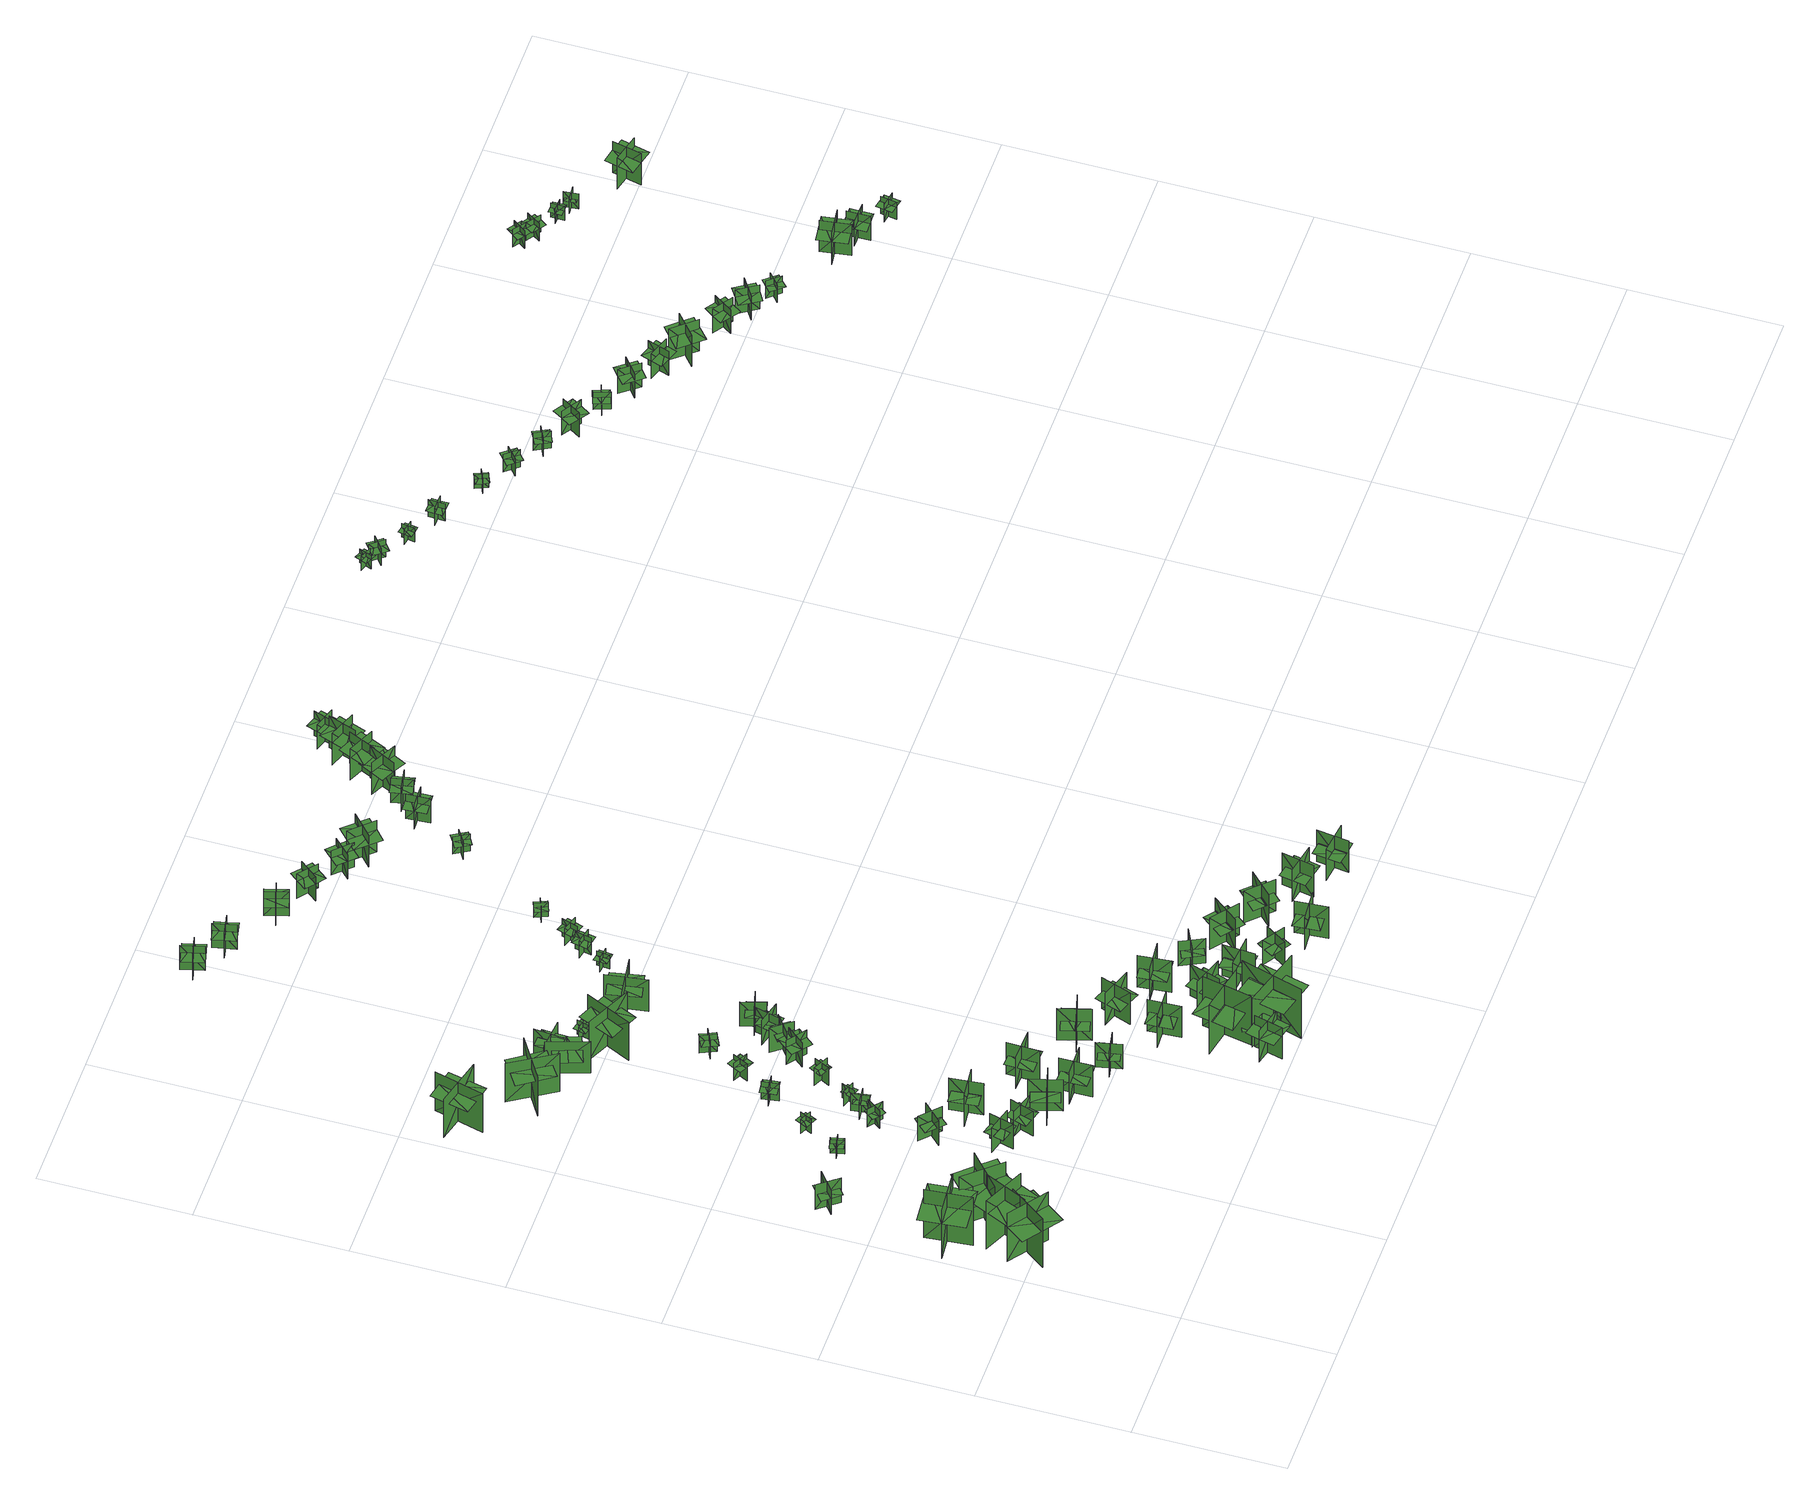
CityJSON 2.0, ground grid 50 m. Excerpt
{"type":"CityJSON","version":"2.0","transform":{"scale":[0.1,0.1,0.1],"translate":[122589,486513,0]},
"CityObjects":{
"tree1":{"type":"SolitaryVegetationObject","geometry":[{"type":"MultiSurface","lod":"1","boundaries":[[[0,1,2]],[[0,2,3]],[[4,5,6]],[[4,6,7]],[[8,9,10]],[[8,10,11]],[[8,11,12]],[[8,12,13]]]}]},
"tree2":{"type":"SolitaryVegetationObject","geometry":[{"type":"MultiSurface","lod":"1","boundaries":[[[14,15,16]],[[14,16,17]],[[18,19,20]],[[18,20,21]],[[22,23,24]],[[22,24,25]],[[22,25,26]],[[22,26,27]]]}]},
"tree3":{"type":"SolitaryVegetationObject","geometry":[{"type":"MultiSurface","lod":"1","boundaries":[[[28,29,30]],[[28,30,31]],[[32,33,34]],[[32,34,35]],[[36,37,38]],[[36,38,39]],[[36,39,40]],[[36,40,41]]]}]},
"tree4":{"type":"SolitaryVegetationObject","geometry":[{"type":"MultiSurface","lod":"1","boundaries":[[[42,43,44]],[[42,44,45]],[[46,47,48]],[[46,48,49]],[[50,51,52]],[[50,52,53]],[[50,53,54]],[[50,54,55]]]}]},
"tree5":{"type":"SolitaryVegetationObject","geometry":[{"type":"MultiSurface","lod":"1","boundaries":[[[56,57,58]],[[56,58,59]],[[60,61,62]],[[60,62,63]],[[64,65,66]],[[64,66,67]],[[64,68,69]],[[64,69,65]]]}]},
"tree6":{"type":"SolitaryVegetationObject","geometry":[{"type":"MultiSurface","lod":"1","boundaries":[[[70,71,72]],[[70,72,73]],[[74,75,76]],[[74,76,77]],[[78,79,80]],[[78,80,81]],[[78,81,82]],[[78,82,83]]]}]},
"tree7":{"type":"SolitaryVegetationObject","geometry":[{"type":"MultiSurface","lod":"1","boundaries":[[[84,85,86]],[[84,86,87]],[[88,89,90]],[[88,90,91]],[[92,93,94]],[[92,94,95]],[[92,96,97]],[[92,97,93]]]}]},
"tree8":{"type":"SolitaryVegetationObject","geometry":[{"type":"MultiSurface","lod":"1","boundaries":[[[98,99,100]],[[98,100,101]],[[102,103,104]],[[102,104,105]],[[106,107,108]],[[106,108,109]],[[106,110,111]],[[106,111,107]]]}]},
"tree9":{"type":"SolitaryVegetationObject","geometry":[{"type":"MultiSurface","lod":"1","boundaries":[[[112,113,114]],[[112,114,115]],[[116,117,118]],[[116,118,119]],[[120,121,122]],[[120,122,123]],[[120,123,124]],[[120,124,125]]]}]},
"tree10":{"type":"SolitaryVegetationObject","geometry":[{"type":"MultiSurface","lod":"1","boundaries":[[[126,127,128]],[[126,128,129]],[[130,131,132]],[[130,132,133]],[[134,135,136]],[[134,136,137]],[[134,138,139]],[[134,139,135]]]}]},
"tree11":{"type":"SolitaryVegetationObject","geometry":[{"type":"MultiSurface","lod":"1","boundaries":[[[140,141,142]],[[140,142,143]],[[144,145,146]],[[144,146,147]],[[148,149,150]],[[148,150,151]],[[148,151,152]],[[148,152,153]]]}]},
"tree12":{"type":"SolitaryVegetationObject","geometry":[{"type":"MultiSurface","lod":"1","boundaries":[[[154,155,156]],[[154,156,157]],[[158,159,160]],[[158,160,161]],[[162,163,164]],[[162,164,165]],[[162,165,166]],[[162,166,167]]]}]},
"tree13":{"type":"SolitaryVegetationObject","geometry":[{"type":"MultiSurface","lod":"1","boundaries":[[[168,169,170]],[[168,170,171]],[[172,173,174]],[[172,174,175]],[[176,177,178]],[[176,178,179]],[[176,179,180]],[[176,180,181]]]}]},
"tree14":{"type":"SolitaryVegetationObject","geometry":[{"type":"MultiSurface","lod":"1","boundaries":[[[182,183,184]],[[182,184,185]],[[186,187,188]],[[186,188,189]],[[190,191,192]],[[190,192,193]],[[190,194,195]],[[190,195,191]]]}]},
"tree15":{"type":"SolitaryVegetationObject","geometry":[{"type":"MultiSurface","lod":"1","boundaries":[[[196,197,198]],[[196,198,199]],[[200,201,202]],[[200,202,203]],[[204,205,206]],[[204,206,207]],[[204,208,209]],[[204,209,205]]]}]},
"tree16":{"type":"SolitaryVegetationObject","geometry":[{"type":"MultiSurface","lod":"1","boundaries":[[[210,211,212]],[[210,212,213]],[[214,215,216]],[[214,216,217]],[[218,219,220]],[[218,220,221]],[[218,221,222]],[[218,222,223]]]}]},
"tree17":{"type":"SolitaryVegetationObject","geometry":[{"type":"MultiSurface","lod":"1","boundaries":[[[224,225,226]],[[224,226,227]],[[228,229,230]],[[228,230,231]],[[232,233,234]],[[232,234,235]],[[232,235,236]],[[232,236,237]]]}]},
"tree18":{"type":"SolitaryVegetationObject","geometry":[{"type":"MultiSurface","lod":"1","boundaries":[[[238,239,240]],[[238,240,241]],[[242,243,244]],[[242,244,245]],[[246,247,248]],[[246,248,249]],[[246,249,250]],[[246,250,251]]]}]},
"tree19":{"type":"SolitaryVegetationObject","geometry":[{"type":"MultiSurface","lod":"1","boundaries":[[[252,253,254]],[[252,254,255]],[[256,257,258]],[[256,258,259]],[[260,261,262]],[[260,262,263]],[[260,264,265]],[[260,265,261]]]}]},
"tree20":{"type":"SolitaryVegetationObject","geometry":[{"type":"MultiSurface","lod":"1","boundaries":[[[266,267,268]],[[266,268,269]],[[270,271,272]],[[270,272,273]],[[274,275,276]],[[274,276,277]],[[274,277,278]],[[274,278,279]]]}]},
"tree21":{"type":"SolitaryVegetationObject","geometry":[{"type":"MultiSurface","lod":"1","boundaries":[[[280,281,282]],[[280,282,283]],[[284,285,286]],[[284,286,287]],[[288,289,290]],[[288,290,291]],[[288,291,292]],[[288,292,293]]]}]},
"tree22":{"type":"SolitaryVegetationObject","geometry":[{"type":"MultiSurface","lod":"1","boundaries":[[[294,295,296]],[[294,296,297]],[[298,299,300]],[[298,300,301]],[[302,303,304]],[[302,304,305]],[[302,305,306]],[[302,306,307]]]}]},
"tree23":{"type":"SolitaryVegetationObject","geometry":[{"type":"MultiSurface","lod":"1","boundaries":[[[308,309,310]],[[308,310,311]],[[312,313,314]],[[312,314,315]],[[316,317,318]],[[316,318,319]],[[316,320,321]],[[316,321,317]]]}]},
"tree24":{"type":"SolitaryVegetationObject","geometry":[{"type":"MultiSurface","lod":"1","boundaries":[[[322,323,324]],[[322,324,325]],[[326,327,328]],[[326,328,329]],[[330,331,332]],[[330,332,333]],[[330,334,335]],[[330,335,331]]]}]},
"tree25":{"type":"SolitaryVegetationObject","geometry":[{"type":"MultiSurface","lod":"1","boundaries":[[[336,337,338]],[[336,338,339]],[[340,341,342]],[[340,342,343]],[[344,345,346]],[[344,346,347]],[[344,347,348]],[[344,348,349]]]}]},
"tree26":{"type":"SolitaryVegetationObject","geometry":[{"type":"MultiSurface","lod":"1","boundaries":[[[350,351,352]],[[350,352,353]],[[354,355,356]],[[354,356,357]],[[358,359,360]],[[358,360,361]],[[358,361,362]],[[358,362,363]]]}]},
"tree27":{"type":"SolitaryVegetationObject","geometry":[{"type":"MultiSurface","lod":"1","boundaries":[[[364,365,366]],[[364,366,367]],[[368,369,370]],[[368,370,371]],[[372,373,374]],[[372,374,375]],[[372,375,376]],[[372,376,377]]]}]},
"tree28":{"type":"SolitaryVegetationObject","geometry":[{"type":"MultiSurface","lod":"1","boundaries":[[[378,379,380]],[[378,380,381]],[[382,383,384]],[[382,384,385]],[[386,387,388]],[[386,388,389]],[[386,389,390]],[[386,390,391]]]}]},
"tree29":{"type":"SolitaryVegetationObject","geometry":[{"type":"MultiSurface","lod":"1","boundaries":[[[392,393,394]],[[392,394,395]],[[396,397,398]],[[396,398,399]],[[400,401,402]],[[400,402,403]],[[400,403,404]],[[400,404,405]]]}]},
"tree30":{"type":"SolitaryVegetationObject","geometry":[{"type":"MultiSurface","lod":"1","boundaries":[[[406,407,408]],[[406,408,409]],[[410,411,412]],[[410,412,413]],[[414,415,416]],[[414,416,417]],[[414,417,418]],[[414,418,419]]]}]},
"tree31":{"type":"SolitaryVegetationObject","geometry":[{"type":"MultiSurface","lod":"1","boundaries":[[[420,421,422]],[[420,422,423]],[[424,425,426]],[[424,426,427]],[[428,429,430]],[[428,430,431]],[[428,431,432]],[[428,432,433]]]}]},
"tree32":{"type":"SolitaryVegetationObject","geometry":[{"type":"MultiSurface","lod":"1","boundaries":[[[434,435,436]],[[434,436,437]],[[438,439,440]],[[438,440,441]],[[442,443,444]],[[442,444,445]],[[442,445,446]],[[442,446,447]]]}]},
"tree33":{"type":"SolitaryVegetationObject","geometry":[{"type":"MultiSurface","lod":"1","boundaries":[[[448,449,450]],[[448,450,451]],[[452,453,454]],[[452,454,455]],[[456,457,458]],[[456,458,459]],[[456,460,461]],[[456,461,457]]]}]},
"tree34":{"type":"SolitaryVegetationObject","geometry":[{"type":"MultiSurface","lod":"1","boundaries":[[[462,463,464]],[[462,464,465]],[[466,467,468]],[[466,468,469]],[[470,471,472]],[[470,472,473]],[[470,473,474]],[[470,474,475]]]}]},
"tree35":{"type":"SolitaryVegetationObject","geometry":[{"type":"MultiSurface","lod":"1","boundaries":[[[476,477,478]],[[476,478,479]],[[480,481,482]],[[480,482,483]],[[484,485,486]],[[484,486,487]],[[484,488,489]],[[484,489,485]]]}]},
"tree36":{"type":"SolitaryVegetationObject","geometry":[{"type":"MultiSurface","lod":"1","boundaries":[[[490,491,492]],[[490,492,493]],[[494,495,496]],[[494,496,497]],[[498,499,500]],[[498,500,501]],[[498,502,503]],[[498,503,499]]]}]},
"tree37":{"type":"SolitaryVegetationObject","geometry":[{"type":"MultiSurface","lod":"1","boundaries":[[[504,505,506]],[[504,506,507]],[[508,509,510]],[[508,510,511]],[[512,513,514]],[[512,514,515]],[[512,515,516]],[[512,516,517]]]}]},
"tree38":{"type":"SolitaryVegetationObject","geometry":[{"type":"MultiSurface","lod":"1","boundaries":[[[518,519,520]],[[518,520,521]],[[522,523,524]],[[522,524,525]],[[526,527,528]],[[526,528,529]],[[526,529,530]],[[526,530,531]]]}]},
"tree39":{"type":"SolitaryVegetationObject","geometry":[{"type":"MultiSurface","lod":"1","boundaries":[[[532,533,534]],[[532,534,535]],[[536,537,538]],[[536,538,539]],[[540,541,542]],[[540,542,543]],[[540,543,544]],[[540,544,545]]]}]},
"tree40":{"type":"SolitaryVegetationObject","geometry":[{"type":"MultiSurface","lod":"1","boundaries":[[[546,547,548]],[[546,548,549]],[[550,551,552]],[[550,552,553]],[[554,555,556]],[[554,556,557]],[[554,558,559]],[[554,559,555]]]}]},
"tree41":{"type":"SolitaryVegetationObject","geometry":[{"type":"MultiSurface","lod":"1","boundaries":[[[560,561,562]],[[560,562,563]],[[564,565,566]],[[564,566,567]],[[568,569,570]],[[568,570,571]],[[568,571,572]],[[568,572,573]]]}]},
"tree42":{"type":"SolitaryVegetationObject","geometry":[{"type":"MultiSurface","lod":"1","boundaries":[[[574,575,576]],[[574,576,577]],[[578,579,580]],[[578,580,581]],[[582,583,584]],[[582,584,585]],[[582,586,587]],[[582,587,583]]]}]},
"tree43":{"type":"SolitaryVegetationObject","geometry":[{"type":"MultiSurface","lod":"1","boundaries":[[[588,589,590]],[[588,590,591]],[[592,593,594]],[[592,594,595]],[[596,597,598]],[[596,598,599]],[[596,599,600]],[[596,600,601]]]}]},
"tree44":{"type":"SolitaryVegetationObject","geometry":[{"type":"MultiSurface","lod":"1","boundaries":[[[602,603,604]],[[602,604,605]],[[606,607,608]],[[606,608,609]],[[610,611,612]],[[610,612,613]],[[610,614,615]],[[610,615,611]]]}]},
"tree45":{"type":"SolitaryVegetationObject","geometry":[{"type":"MultiSurface","lod":"1","boundaries":[[[616,617,618]],[[616,618,619]],[[620,621,622]],[[620,622,623]],[[624,625,626]],[[624,626,627]],[[624,627,628]],[[624,628,629]]]}]},
"tree46":{"type":"SolitaryVegetationObject","geometry":[{"type":"MultiSurface","lod":"1","boundaries":[[[630,631,632]],[[630,632,633]],[[634,635,636]],[[634,636,637]],[[638,639,640]],[[638,640,641]],[[638,642,643]],[[638,643,639]]]}]},
"tree47":{"type":"SolitaryVegetationObject","geometry":[{"type":"MultiSurface","lod":"1","boundaries":[[[644,645,646]],[[644,646,647]],[[648,649,650]],[[648,650,651]],[[652,653,654]],[[652,654,655]],[[652,655,656]],[[652,656,657]]]}]},
"tree48":{"type":"SolitaryVegetationObject","geometry":[{"type":"MultiSurface","lod":"1","boundaries":[[[658,659,660]],[[658,660,661]],[[662,663,664]],[[662,664,665]],[[666,667,668]],[[666,668,669]],[[666,670,671]],[[666,671,667]]]}]},
"tree49":{"type":"SolitaryVegetationObject","geometry":[{"type":"MultiSurface","lod":"1","boundaries":[[[672,673,674]],[[672,674,675]],[[676,677,678]],[[676,678,679]],[[680,681,682]],[[680,682,683]],[[680,683,684]],[[680,684,685]]]}]},
"tree50":{"type":"SolitaryVegetationObject","geometry":[{"type":"MultiSurface","lod":"1","boundaries":[[[686,687,688]],[[686,688,689]],[[690,691,692]],[[690,692,693]],[[694,695,696]],[[694,696,697]],[[694,697,698]],[[694,698,699]]]}]},
"tree51":{"type":"SolitaryVegetationObject","geometry":[{"type":"MultiSurface","lod":"1","boundaries":[[[700,701,702]],[[700,702,703]],[[704,705,706]],[[704,706,707]],[[708,709,710]],[[708,710,711]],[[708,712,713]],[[708,713,709]]]}]},
"tree52":{"type":"SolitaryVegetationObject","geometry":[{"type":"MultiSurface","lod":"1","boundaries":[[[714,715,716]],[[714,716,717]],[[718,719,720]],[[718,720,721]],[[722,723,724]],[[722,724,725]],[[722,725,726]],[[722,726,727]]]}]},
"tree53":{"type":"SolitaryVegetationObject","geometry":[{"type":"MultiSurface","lod":"1","boundaries":[[[728,729,730]],[[728,730,731]],[[732,733,734]],[[732,734,735]],[[736,737,738]],[[736,738,739]],[[736,740,741]],[[736,741,737]]]}]},
"tree54":{"type":"SolitaryVegetationObject","geometry":[{"type":"MultiSurface","lod":"1","boundaries":[[[742,743,744]],[[742,744,745]],[[746,747,748]],[[746,748,749]],[[750,751,752]],[[750,752,753]],[[750,754,755]],[[750,755,751]]]}]},
"tree55":{"type":"SolitaryVegetationObject","geometry":[{"type":"MultiSurface","lod":"1","boundaries":[[[756,757,758]],[[756,758,759]],[[760,761,762]],[[760,762,763]],[[764,765,766]],[[764,766,767]],[[764,767,768]],[[764,768,769]]]}]},
"tree56":{"type":"SolitaryVegetationObject","geometry":[{"type":"MultiSurface","lod":"1","boundaries":[[[770,771,772]],[[770,772,773]],[[774,775,776]],[[774,776,777]],[[778,779,780]],[[778,780,781]],[[778,781,782]],[[778,782,783]]]}]},
"tree57":{"type":"SolitaryVegetationObject","geometry":[{"type":"MultiSurface","lod":"1","boundaries":[[[784,785,786]],[[784,786,787]],[[788,789,790]],[[788,790,791]],[[792,793,794]],[[792,794,795]],[[792,796,797]],[[792,797,793]]]}]},
"tree58":{"type":"SolitaryVegetationObject","geometry":[{"type":"MultiSurface","lod":"1","boundaries":[[[798,799,800]],[[798,800,801]],[[802,803,804]],[[802,804,805]],[[806,807,808]],[[806,808,809]],[[806,809,810]],[[806,810,811]]]}]},
"tree59":{"type":"SolitaryVegetationObject","geometry":[{"type":"MultiSurface","lod":"1","boundaries":[[[812,813,814]],[[812,814,815]],[[816,817,818]],[[816,818,819]],[[820,821,822]],[[820,822,823]],[[820,824,825]],[[820,825,821]]]}]},
"tree60":{"type":"SolitaryVegetationObject","geometry":[{"type":"MultiSurface","lod":"1","boundaries":[[[826,827,828]],[[826,828,829]],[[830,831,832]],[[830,832,833]],[[834,835,836]],[[834,836,837]],[[834,837,838]],[[834,838,839]]]}]},
"tree61":{"type":"SolitaryVegetationObject","geometry":[{"type":"MultiSurface","lod":"1","boundaries":[[[840,841,842]],[[840,842,843]],[[844,845,846]],[[844,846,847]],[[848,849,850]],[[848,850,851]],[[848,851,852]],[[848,852,853]]]}]},
"tree62":{"type":"SolitaryVegetationObject","geometry":[{"type":"MultiSurface","lod":"1","boundaries":[[[854,855,856]],[[854,856,857]],[[858,859,860]],[[858,860,861]],[[862,863,864]],[[862,864,865]],[[862,866,867]],[[862,867,863]]]}]},
"tree63":{"type":"SolitaryVegetationObject","geometry":[{"type":"MultiSurface","lod":"1","boundaries":[[[868,869,870]],[[868,870,871]],[[872,873,874]],[[872,874,875]],[[876,877,878]],[[876,878,879]],[[876,879,880]],[[876,880,881]]]}]},
"tree64":{"type":"SolitaryVegetationObject","geometry":[{"type":"MultiSurface","lod":"1","boundaries":[[[882,883,884]],[[882,884,885]],[[886,887,888]],[[886,888,889]],[[890,891,892]],[[890,892,893]],[[890,893,894]],[[890,894,895]]]}]},
"tree65":{"type":"SolitaryVegetationObject","geometry":[{"type":"MultiSurface","lod":"1","boundaries":[[[896,897,898]],[[896,898,899]],[[900,901,902]],[[900,902,903]],[[904,905,906]],[[904,906,907]],[[904,907,908]],[[904,908,909]]]}]},
"tree66":{"type":"SolitaryVegetationObject","geometry":[{"type":"MultiSurface","lod":"1","boundaries":[[[910,911,912]],[[910,912,913]],[[914,915,916]],[[914,916,917]],[[918,919,920]],[[918,920,921]],[[918,921,922]],[[918,922,923]]]}]},
"tree67":{"type":"SolitaryVegetationObject","geometry":[{"type":"MultiSurface","lod":"1","boundaries":[[[924,925,926]],[[924,926,927]],[[928,929,930]],[[928,930,931]],[[932,933,934]],[[932,934,935]],[[932,935,936]],[[932,936,937]]]}]},
"tree68":{"type":"SolitaryVegetationObject","geometry":[{"type":"MultiSurface","lod":"1","boundaries":[[[938,939,940]],[[938,940,941]],[[942,943,944]],[[942,944,945]],[[946,947,948]],[[946,948,949]],[[946,949,950]],[[946,950,951]]]}]},
"tree69":{"type":"SolitaryVegetationObject","geometry":[{"type":"MultiSurface","lod":"1","boundaries":[[[952,953,954]],[[952,954,955]],[[956,957,958]],[[956,958,959]],[[960,961,962]],[[960,962,963]],[[960,963,964]],[[960,964,965]]]}]},
"tree70":{"type":"SolitaryVegetationObject","geometry":[{"type":"MultiSurface","lod":"1","boundaries":[[[966,967,968]],[[966,968,969]],[[970,971,972]],[[970,972,973]],[[974,975,976]],[[974,976,977]],[[974,977,978]],[[974,978,979]]]}]},
"tree71":{"type":"SolitaryVegetationObject","geometry":[{"type":"MultiSurface","lod":"1","boundaries":[[[980,981,982]],[[980,982,983]],[[984,985,986]],[[984,986,987]],[[988,989,990]],[[988,990,991]],[[988,991,992]],[[988,992,993]]]}]},
"tree72":{"type":"SolitaryVegetationObject","geometry":[{"type":"MultiSurface","lod":"1","boundaries":[[[994,995,996]],[[994,996,997]],[[998,999,1000]],[[998,1000,1001]],[[1002,1003,1004]],[[1002,1004,1005]],[[1002,1005,1006]],[[1002,1006,1007]]]}]},
"tree73":{"type":"SolitaryVegetationObject","geometry":[{"type":"MultiSurface","lod":"1","boundaries":[[[1008,1009,1010]],[[1008,1010,1011]],[[1012,1013,1014]],[[1012,1014,1015]],[[1016,1017,1018]],[[1016,1018,1019]],[[1016,1019,1020]],[[1016,1020,1021]]]}]},
"tree74":{"type":"SolitaryVegetationObject","geometry":[{"type":"MultiSurface","lod":"1","boundaries":[[[1022,1023,1024]],[[1022,1024,1025]],[[1026,1027,1028]],[[1026,1028,1029]],[[1030,1031,1032]],[[1030,1032,1033]],[[1030,1033,1034]],[[1030,1034,1035]]]}]},
"tree75":{"type":"SolitaryVegetationObject","geometry":[{"type":"MultiSurface","lod":"1","boundaries":[[[1036,1037,1038]],[[1036,1038,1039]],[[1040,1041,1042]],[[1040,1042,1043]],[[1044,1045,1046]],[[1044,1046,1047]],[[1044,1047,1048]],[[1044,1048,1049]]]}]},
"tree76":{"type":"SolitaryVegetationObject","geometry":[{"type":"MultiSurface","lod":"1","boundaries":[[[1050,1051,1052]],[[1050,1052,1053]],[[1054,1055,1056]],[[1054,1056,1057]],[[1058,1059,1060]],[[1058,1060,1061]],[[1058,1061,1062]],[[1058,1062,1063]]]}]},
"tree77":{"type":"SolitaryVegetationObject","geometry":[{"type":"MultiSurface","lod":"1","boundaries":[[[1064,1065,1066]],[[1064,1066,1067]],[[1068,1069,1070]],[[1068,1070,1071]],[[1072,1073,1074]],[[1072,1074,1075]],[[1072,1075,1076]],[[1072,1076,1077]]]}]},
"tree78":{"type":"SolitaryVegetationObject","geometry":[{"type":"MultiSurface","lod":"1","boundaries":[[[1078,1079,1080]],[[1078,1080,1081]],[[1082,1083,1084]],[[1082,1084,1085]],[[1086,1087,1088]],[[1086,1088,1089]],[[1086,1089,1090]],[[1086,1090,1091]]]}]},
"tree79":{"type":"SolitaryVegetationObject","geometry":[{"type":"MultiSurface","lod":"1","boundaries":[[[1092,1093,1094]],[[1092,1094,1095]],[[1096,1097,1098]],[[1096,1098,1099]],[[1100,1101,1102]],[[1100,1102,1103]],[[1100,1103,1104]],[[1100,1104,1105]]]}]},
"tree80":{"type":"SolitaryVegetationObject","geometry":[{"type":"MultiSurface","lod":"1","boundaries":[[[1106,1107,1108]],[[1106,1108,1109]],[[1110,1111,1112]],[[1110,1112,1113]],[[1114,1115,1116]],[[1114,1116,1117]],[[1114,1117,1118]],[[1114,1118,1119]]]}]},
"tree81":{"type":"SolitaryVegetationObject","geometry":[{"type":"MultiSurface","lod":"1","boundaries":[[[1120,1121,1122]],[[1120,1122,1123]],[[1124,1125,1126]],[[1124,1126,1127]],[[1128,1129,1130]],[[1128,1130,1131]],[[1128,1131,1132]],[[1128,1132,1133]]]}]},
"tree82":{"type":"SolitaryVegetationObject","geometry":[{"type":"MultiSurface","lod":"1","boundaries":[[[1134,1135,1136]],[[1134,1136,1137]],[[1138,1139,1140]],[[1138,1140,1141]],[[1142,1143,1144]],[[1142,1144,1145]],[[1142,1145,1146]],[[1142,1146,1147]]]}]},
"tree83":{"type":"SolitaryVegetationObject","geometry":[{"type":"MultiSurface","lod":"1","boundaries":[[[1148,1149,1150]],[[1148,1150,1151]],[[1152,1153,1154]],[[1152,1154,1155]],[[1156,1157,1158]],[[1156,1158,1159]],[[1156,1159,1160]],[[1156,1160,1161]]]}]},
"tree84":{"type":"SolitaryVegetationObject","geometry":[{"type":"MultiSurface","lod":"1","boundaries":[[[1162,1163,1164]],[[1162,1164,1165]],[[1166,1167,1168]],[[1166,1168,1169]],[[1170,1171,1172]],[[1170,1172,1173]],[[1170,1173,1174]],[[1170,1174,1175]]]}]},
"tree85":{"type":"SolitaryVegetationObject","geometry":[{"type":"MultiSurface","lod":"1","boundaries":[[[1176,1177,1178]],[[1176,1178,1179]],[[1180,1181,1182]],[[1180,1182,1183]],[[1184,1185,1186]],[[1184,1186,1187]],[[1184,1187,1188]],[[1184,1188,1189]]]}]},
"tree86":{"type":"SolitaryVegetationObject","geometry":[{"type":"MultiSurface","lod":"1","boundaries":[[[1190,1191,1192]],[[1190,1192,1193]],[[1194,1195,1196]],[[1194,1196,1197]],[[1198,1199,1200]],[[1198,1200,1201]],[[1198,1201,1202]],[[1198,1202,1203]]]}]},
"tree87":{"type":"SolitaryVegetationObject","geometry":[{"type":"MultiSurface","lod":"1","boundaries":[[[1204,1205,1206]],[[1204,1206,1207]],[[1208,1209,1210]],[[1208,1210,1211]],[[1212,1213,1214]],[[1212,1214,1215]],[[1212,1215,1216]],[[1212,1216,1217]]]}]},
"tree88":{"type":"SolitaryVegetationObject","geometry":[{"type":"MultiSurface","lod":"1","boundaries":[[[1218,1219,1220]],[[1218,1220,1221]],[[1222,1223,1224]],[[1222,1224,1225]],[[1226,1227,1228]],[[1226,1228,1229]],[[1226,1229,1230]],[[1226,1230,1231]]]}]},
"tree89":{"type":"SolitaryVegetationObject","geometry":[{"type":"MultiSurface","lod":"1","boundaries":[[[1232,1233,1234]],[[1232,1234,1235]],[[1236,1237,1238]],[[1236,1238,1239]],[[1240,1241,1242]],[[1240,1242,1243]],[[1240,1243,1244]],[[1240,1244,1245]]]}]},
"tree90":{"type":"SolitaryVegetationObject","geometry":[{"type":"MultiSurface","lod":"1","boundaries":[[[1246,1247,1248]],[[1246,1248,1249]],[[1250,1251,1252]],[[1250,1252,1253]],[[1254,1255,1256]],[[1254,1256,1257]],[[1254,1257,1258]],[[1254,1258,1259]]]}]},
"tree91":{"type":"SolitaryVegetationObject","geometry":[{"type":"MultiSurface","lod":"1","boundaries":[[[1260,1261,1262]],[[1260,1262,1263]],[[1264,1265,1266]],[[1264,1266,1267]],[[1268,1269,1270]],[[1268,1270,1271]],[[1268,1271,1272]],[[1268,1272,1273]]]}]},
"tree92":{"type":"SolitaryVegetationObject","geometry":[{"type":"MultiSurface","lod":"1","boundaries":[[[1274,1275,1276]],[[1274,1276,1277]],[[1278,1279,1280]],[[1278,1280,1281]],[[1282,1283,1284]],[[1282,1284,1285]],[[1282,1285,1286]],[[1282,1286,1287]]]}]},
"tree93":{"type":"SolitaryVegetationObject","geometry":[{"type":"MultiSurface","lod":"1","boundaries":[[[1288,1289,1290]],[[1288,1290,1291]],[[1292,1293,1294]],[[1292,1294,1295]],[[1296,1297,1298]],[[1296,1298,1299]],[[1296,1299,1300]],[[1296,1300,1301]]]}]}
},
"vertices":[
[169,591,0],[77,466,0],[77,466,215],[169,591,215],[67,576,0],[191,484,0],[191,484,215],[67,576,215],[67,576,155],[21,513,155],[145,422,155],[191,484,155],[237,546,155],[113,638,155],
[81,848,5],[95,693,5],[95,693,220],[81,848,220],[14,769,5],[169,783,5],[169,783,220],[14,769,220],[14,769,160],[21,692,160],[175,705,160],[169,783,160],[162,860,160],[7,846,160],
[238,587,1],[97,652,1],[97,652,216],[238,587,216],[202,684,1],[138,543,1],[138,543,216],[202,684,216],[202,684,156],[132,716,156],[67,575,156],[138,543,156],[208,511,156],[273,652,156],
[268,645,1],[165,761,1],[165,761,217],[268,645,217],[275,748,1],[159,645,1],[159,645,217],[275,748,217],[275,748,156],[223,806,156],[108,703,156],[159,645,156],[211,587,156],[326,690,156],
[92,1197,6],[144,1131,6],[144,1131,115],[92,1197,115],[86,1145,6],[86,1145,115],[152,1197,115],[152,1197,6],[98,1195,73],[143,1137,73],[170,1158,73],[125,1216,73],[70,1173,73],[115,1115,73],
[329,1225,7],[339,1182,7],[339,1182,68],[329,1225,68],[313,1200,7],[356,1210,7],[356,1210,68],[313,1200,68],[313,1200,51],[318,1178,51],[361,1188,51],[356,1210,51],[351,1232,51],[308,1221,51],
[566,735,4],[484,757,4],[484,757,113],[566,735,113],[539,781,4],[539,781,113],[517,699,113],[517,699,4],[559,733,71],[489,753,71],[480,720,71],[551,700,71],[569,767,71],[498,787,71],
[517,926,10],[456,985,10],[456,985,119],[517,926,119],[516,979,10],[516,979,119],[457,918,119],[457,918,10],[511,928,77],[458,979,77],[434,954,77],[487,903,77],[535,953,77],[482,1004,77],
[420,1317,6],[380,1336,6],[380,1336,68],[420,1317,68],[410,1345,6],[391,1305,6],[391,1305,68],[410,1345,68],[410,1345,50],[390,1354,50],[371,1314,50],[391,1305,50],[411,1295,50],[430,1335,50],
[612,738,5],[586,658,5],[586,658,114],[612,738,114],[566,714,5],[566,714,114],[646,688,114],[646,688,5],[614,732,72],[591,662,72],[624,652,72],[646,722,72],[580,743,72],[557,673,72],
[139,2427,2],[95,2262,2],[95,2262,173],[139,2427,173],[39,2369,2],[39,2369,173],[205,2325,173],[205,2325,2],[134,2413,128],[79,2425,128],[50,2295,128],[106,2282,128],[161,2270,128],[190,2401,128],
[467,1150,7],[514,1115,7],[514,1115,85],[467,1150,85],[473,1113,7],[473,1113,85],[508,1160,85],[508,1160,7],[473,1113,60],[493,1099,60],[520,1136,60],[501,1151,60],[481,1165,60],[454,1128,60],
[523,1160,8],[516,1218,8],[516,1218,85],[523,1160,85],[546,1190,8],[546,1190,85],[488,1183,85],[488,1183,8],[546,1190,61],[543,1214,61],[497,1208,61],[500,1184,61],[503,1160,61],[549,1166,61],
[624,828,5],[614,936,5],[614,936,146],[624,828,146],[667,881,5],[667,881,146],[559,870,146],[559,870,5],[620,834,92],[611,928,92],[567,924,92],[576,830,92],[665,839,92],[656,933,92],
[712,601,5],[682,705,5],[682,705,145],[712,601,145],[744,661,5],[744,661,145],[640,631,145],[640,631,5],[706,607,92],[680,697,92],[638,685,92],[664,594,92],[750,619,92],[724,710,92],
[545,1216,8],[560,1260,8],[560,1260,70],[545,1216,70],[572,1230,8],[572,1230,70],[528,1245,70],[528,1245,8],[572,1230,51],[578,1248,51],[543,1260,51],[537,1242,51],[530,1223,51],[566,1211,51],
[483,1494,5],[490,1439,5],[490,1439,82],[483,1494,82],[460,1465,5],[515,1472,5],[515,1472,82],[460,1465,82],[460,1465,61],[463,1438,61],[518,1444,61],[515,1472,61],[512,1499,61],[457,1493,61],
[238,2235,2],[328,2090,2],[328,2090,173],[238,2235,173],[212,2123,2],[212,2123,173],[357,2214,173],[357,2214,2],[245,2222,128],[198,2190,128],[274,2080,128],[321,2112,128],[368,2144,128],[292,2254,128],
[792,642,7],[794,533,7],[794,533,147],[792,642,147],[745,592,7],[745,592,147],[854,595,147],[854,595,7],[796,635,93],[798,540,93],[842,541,93],[840,636,93],[751,634,93],[753,539,93],
[635,1331,7],[583,1357,7],[583,1357,84],[635,1331,84],[623,1366,7],[623,1366,84],[597,1314,84],[597,1314,7],[623,1366,60],[601,1377,60],[580,1336,60],[602,1325,60],[624,1314,60],[645,1355,60],
[565,1608,6],[540,1558,6],[540,1558,82],[565,1608,82],[530,1597,6],[580,1572,6],[580,1572,82],[530,1597,82],[530,1597,61],[518,1572,61],[567,1547,61],[580,1572,61],[592,1596,61],[543,1621,61],
[471,2113,3],[338,2071,3],[338,2071,143],[471,2113,143],[387,2156,3],[387,2156,143],[430,2023,143],[430,2023,3],[459,2110,106],[443,2154,106],[341,2116,106],[357,2072,106],[373,2029,106],[475,2066,106],
[806,814,6],[804,706,6],[804,706,146],[806,814,146],[757,767,6],[757,767,146],[866,764,146],[866,764,6],[810,807,92],[808,713,92],[852,712,92],[854,806,92],[765,808,92],[763,713,92],
[890,511,5],[972,528,5],[972,528,114],[890,511,114],[934,482,5],[934,482,114],[917,565,114],[917,565,5],[894,515,72],[966,530,72],[959,564,72],[887,549,72],[902,481,72],[973,495,72],
[447,2105,3],[456,2213,3],[456,2213,112],[447,2105,112],[503,2152,3],[503,2152,112],[394,2161,112],[394,2161,3],[448,2114,83],[484,2113,83],[487,2198,83],[451,2199,83],[415,2200,83],[412,2115,83],
[643,1466,5],[703,1418,5],[703,1418,112],[643,1466,112],[648,1415,5],[697,1475,5],[697,1475,112],[648,1415,112],[648,1415,82],[678,1391,82],[727,1451,82],[697,1475,82],[666,1500,82],[618,1439,82],
[630,1682,6],[607,1732,6],[607,1732,83],[630,1682,83],[643,1716,6],[593,1693,6],[593,1693,83],[643,1716,83],[643,1716,61],[632,1742,61],[581,1718,61],[593,1693,61],[605,1668,61],[655,1691,61],
[671,1472,6],[736,1521,6],[736,1521,114],[671,1472,114],[723,1465,6],[723,1465,114],[674,1530,114],[674,1530,6],[723,1465,80],[750,1486,80],[711,1538,80],[684,1517,80],[657,1497,80],[696,1445,80],
[590,2083,1],[516,1929,1],[516,1929,172],[590,2083,172],[482,2044,1],[482,2044,172],[636,1971,172],[636,1971,1],[583,2070,127],[531,2092,127],[478,1969,127],[531,1947,127],[583,1925,127],[636,2047,127],
[1146,127,5],[1122,31,5],[1122,31,143],[1146,127,143],[1089,94,5],[1186,70,5],[1186,70,143],[1089,94,143],[1089,94,105],[1077,45,105],[1174,21,105],[1186,70,105],[1198,118,105],[1101,142,105],
[586,2086,5],[544,2097,5],[544,2097,66],[586,2086,66],[572,2111,5],[560,2069,5],[560,2069,66],[572,2111,66],[572,2111,49],[551,2117,49],[539,2075,49],[560,2069,49],[581,2063,49],[593,2105,49],
[697,1560,5],[776,1540,5],[776,1540,114],[697,1560,114],[724,1515,5],[724,1515,114],[744,1594,114],[744,1594,5],[724,1515,79],[757,1507,79],[773,1570,79],[740,1579,79],[707,1587,79],[692,1524,79],
[958,638,6],[1062,668,6],[1062,668,146],[958,638,146],[1018,606,6],[1018,606,146],[988,710,146],[988,710,6],[964,644,92],[1054,670,92],[1042,713,92],[952,687,92],[976,601,92],[1067,626,92],
[1202,163,6],[1151,140,6],[1151,140,83],[1202,163,83],[1167,176,6],[1190,126,6],[1190,126,83],[1167,176,83],[1167,176,61],[1142,165,61],[1165,115,61],[1190,126,61],[1215,138,61],[1192,188,61],
[1243,217,1],[1078,251,1],[1078,251,219],[1243,217,219],[1185,305,1],[1185,305,219],[1151,140,219],[1151,140,1],[1232,213,135],[1088,242,135],[1074,175,135],[1218,146,135],[1246,282,135],[1102,312,135],
[1161,414,3],[1053,409,3],[1053,409,143],[1161,414,143],[1111,459,3],[1111,459,143],[1115,351,143],[1115,351,3],[1154,409,90],[1060,405,90],[1062,361,90],[1156,365,90],[1152,455,90],[1058,451,90],
[729,1595,5],[807,1616,5],[807,1616,113],[729,1595,113],[774,1569,5],[774,1569,113],[753,1648,113],[753,1648,5],[774,1569,79],[807,1578,79],[790,1640,79],[757,1632,79],[724,1623,79],[741,1560,79],
[1223,2,2],[1285,211,2],[1285,211,220],[1223,2,220],[1351,73,2],[1351,73,220],[1143,134,220],[1143,134,2],[1229,20,162],[1299,3,162],[1340,168,162],[1270,185,162],[1200,203,162],[1159,38,162],
[1265,56,8],[1261,100,8],[1261,100,69],[1265,56,69],[1284,79,8],[1240,74,8],[1240,74,69],[1284,79,69],[1284,79,52],[1282,101,52],[1238,96,52],[1240,74,52],[1242,52,52],[1286,57,52],
[1156,619,4],[1120,517,4],[1120,517,144],[1156,619,144],[1095,589,4],[1095,589,144],[1197,553,144],[1197,553,4],[1158,611,90],[1127,522,90],[1168,507,90],[1199,597,90],[1114,626,90],[1084,537,90],
[709,2070,2],[730,1932,2],[730,1932,142],[709,2070,142],[654,1994,2],[654,1994,142],[792,2015,142],[792,2015,2],[710,2058,105],[665,2049,105],[686,1941,105],[732,1951,105],[777,1960,105],[756,2067,105],
[1225,335,4],[1328,302,4],[1328,302,144],[1225,335,144],[1257,275,4],[1257,275,144],[1290,378,144],[1290,378,4],[1233,337,91],[1323,308,91],[1337,350,91],[1247,379,91],[1219,293,91],[1309,265,91],
[1383,134,8],[1361,172,8],[1361,172,69],[1383,134,69],[1391,162,8],[1353,139,8],[1353,139,69],[1391,162,69],[1391,162,52],[1379,181,52],[1341,158,52],[1353,139,52],[1364,120,52],[1402,143,52],
[1273,543,6],[1283,435,6],[1283,435,147],[1273,543,147],[1230,490,6],[1230,490,147],[1338,500,147],[1338,500,6],[1278,536,93],[1286,442,93],[1330,446,93],[1322,540,93],[1232,532,93],[1241,438,93],
[473,3269,13],[454,3344,13],[454,3344,121],[473,3269,121],[499,3313,13],[424,3294,13],[424,3294,121],[499,3313,121],[499,3313,91],[490,3350,91],[415,3331,91],[424,3294,91],[434,3256,91],[509,3275,91],
[1389,203,5],[1397,311,5],[1397,311,145],[1389,203,145],[1440,248,5],[1440,248,145],[1332,256,145],[1332,256,5],[1385,210,92],[1392,304,92],[1348,308,92],[1341,213,92],[1431,207,92],[1437,301,92],
[880,2118,7],[836,2123,7],[836,2123,68],[880,2118,68],[862,2141,7],[857,2097,7],[857,2097,68],[862,2141,68],[862,2141,51],[840,2144,51],[835,2100,51],[857,2097,51],[879,2095,51],[884,2139,51],
[1397,451,4],[1434,375,4],[1434,375,113],[1397,451,113],[1380,401,4],[1380,401,113],[1456,438,113],[1456,438,4],[1402,447,71],[1434,381,71],[1465,397,71],[1433,462,71],[1370,432,71],[1403,366,71],
[588,3203,12],[572,3279,12],[572,3279,120],[588,3203,120],[616,3246,12],[541,3230,12],[541,3230,120],[616,3246,120],[616,3246,90],[608,3284,90],[532,3268,90],[541,3230,90],[549,3192,90],[625,3209,90],
[896,2169,7],[907,2223,7],[907,2223,84],[896,2169,84],[927,2189,7],[873,2200,7],[873,2200,84],[927,2189,84],[927,2189,63],[932,2217,63],[878,2227,63],[873,2200,63],[867,2173,63],[922,2162,63],
[1546,160,7],[1475,205,7],[1475,205,116],[1546,160,116],[1535,211,7],[1535,211,116],[1489,140,116],[1489,140,7],[1540,160,74],[1478,200,74],[1460,171,74],[1522,131,74],[1559,190,74],[1497,229,74],
[928,2224,8],[945,2277,8],[945,2277,85],[928,2224,85],[961,2240,8],[908,2258,8],[908,2258,85],[961,2240,85],[961,2240,63],[969,2267,63],[917,2284,63],[908,2258,63],[899,2232,63],[952,2214,63],
[1512,306,1],[1579,390,1],[1579,390,141],[1512,306,141],[1579,314,1],[1579,314,141],[1494,381,141],[1494,381,1],[1513,314,88],[1572,388,88],[1537,415,88],[1478,341,88],[1548,285,88],[1607,359,88],
[1685,112,5],[1577,104,5],[1577,104,146],[1685,112,146],[1634,156,5],[1634,156,146],[1642,48,146],[1642,48,5],[1679,108,92],[1585,101,92],[1588,57,92],[1682,64,92],[1675,153,92],[1581,146,92],
[793,3144,10],[719,3122,10],[719,3122,118],[793,3144,118],[748,3169,10],[770,3095,10],[770,3095,118],[748,3169,118],[748,3169,88],[711,3158,88],[733,3084,88],[770,3095,88],[807,3106,88],[785,3180,88],
[1018,2371,9],[977,2355,9],[977,2355,71],[1018,2371,71],[991,2383,9],[1008,2342,9],[1008,2342,71],[991,2383,71],[991,2383,54],[971,2375,54],[987,2334,54],[1008,2342,54],[1028,2350,54],[1012,2391,54],
[1635,238,5],[1712,313,5],[1712,313,146],[1635,238,146],[1703,237,5],[1703,237,146],[1627,315,146],[1627,315,5],[1637,246,92],[1704,312,92],[1674,343,92],[1606,277,92],[1669,213,92],[1736,279,92],
[905,3045,13],[845,3094,13],[845,3094,121],[905,3045,121],[900,3096,13],[851,3036,13],[851,3036,121],[900,3096,121],[900,3096,90],[870,3121,90],[821,3061,90],[851,3036,90],[881,3012,90],[930,3072,90],
[1759,202,2],[1865,180,2],[1865,180,142],[1759,202,142],[1797,145,2],[1797,145,142],[1818,252,142],[1818,252,2],[1766,204,88],[1859,186,88],[1867,229,88],[1775,248,88],[1757,160,88],[1850,141,88],
[970,3023,12],[1024,2967,12],[1024,2967,120],[970,3023,120],[969,2971,12],[1024,3025,12],[1024,3025,120],[969,2971,120],[969,2971,90],[996,2944,90],[1051,2998,90],[1024,3025,90],[997,3053,90],[942,2999,90],
[1039,2925,10],[1113,2992,10],[1113,2992,149],[1039,2925,149],[1106,2922,10],[1038,2995,10],[1038,2995,149],[1106,2922,149],[1106,2922,110],[1142,2956,110],[1075,3029,110],[1038,2995,110],[1002,2962,110],[1069,2888,110],
[1926,73,3],[1940,180,3],[1940,180,143],[1926,73,143],[1980,115,3],[1980,115,143],[1872,129,143],[1872,129,3],[1923,80,89],[1935,174,89],[1891,180,89],[1879,86,89],[1968,74,89],[1980,168,89],
[1202,2689,10],[1155,2661,10],[1155,2661,87],[1202,2689,87],[1167,2698,10],[1195,2651,10],[1195,2651,87],[1167,2698,87],[1167,2698,66],[1143,2684,66],[1172,2637,66],[1195,2651,66],[1219,2665,66],[1190,2713,66],
[1265,2879,11],[1269,2801,11],[1269,2801,119],[1265,2879,119],[1230,2841,11],[1308,2844,11],[1308,2844,119],[1230,2841,119],[1230,2841,89],[1232,2802,89],[1309,2806,89],[1308,2844,89],[1306,2883,89],[1228,2879,89],
[1355,2913,15],[1284,2899,15],[1284,2899,123],[1355,2913,123],[1311,2942,15],[1325,2872,15],[1325,2872,123],[1311,2942,123],[1311,2942,95],[1277,2935,95],[1291,2865,95],[1325,2872,95],[1359,2878,95],[1345,2948,95],
[1329,3008,11],[1418,2963,11],[1418,2963,150],[1329,3008,150],[1350,2945,11],[1395,3034,11],[1395,3034,150],[1350,2945,150],[1350,2945,111],[1394,2922,111],[1439,3011,111],[1395,3034,111],[1350,3056,111],[1305,2967,111],
[1454,3047,14],[1363,3088,14],[1363,3088,152],[1454,3047,152],[1431,3110,14],[1390,3019,14],[1390,3019,152],[1431,3110,152],[1431,3110,113],[1385,3130,113],[1345,3039,113],[1390,3019,113],[1435,2998,113],[1476,3089,113],
[1441,3097,13],[1475,3190,13],[1475,3190,152],[1441,3097,152],[1501,3125,13],[1408,3159,13],[1408,3159,152],[1501,3125,152],[1501,3125,113],[1518,3171,113],[1425,3205,113],[1408,3159,113],[1391,3112,113],[1484,3078,113],
[1486,3177,11],[1510,3250,11],[1510,3250,119],[1486,3177,119],[1532,3200,11],[1459,3224,11],[1459,3224,119],[1532,3200,119],[1532,3200,89],[1544,3237,89],[1471,3261,89],[1459,3224,89],[1447,3187,89],[1520,3163,89],
[2228,3295,6],[2244,3337,6],[2244,3337,67],[2228,3295,67],[2255,3307,6],[2214,3323,6],[2214,3323,67],[2255,3307,67],[2255,3307,50],[2263,3328,50],[2222,3344,50],[2214,3323,50],[2206,3303,50],[2247,3287,50],
[2291,3269,5],[2257,3312,5],[2257,3312,82],[2291,3269,82],[2296,3305,5],[2252,3271,5],[2252,3271,82],[2296,3305,82],[2296,3305,60],[2279,3327,60],[2235,3293,60],[2252,3271,60],[2269,3249,60],[2313,3283,60],
[2400,3223,5],[2357,3230,5],[2357,3230,67],[2400,3223,67],[2384,3247,5],[2376,3203,5],[2376,3203,67],[2384,3247,67],[2384,3247,49],[2362,3251,49],[2354,3207,49],[2376,3203,49],[2398,3200,49],[2405,3243,49],
[2488,3140,5],[2490,3195,5],[2490,3195,82],[2488,3140,82],[2515,3165,5],[2460,3166,5],[2460,3166,82],[2515,3165,82],[2515,3165,60],[2516,3192,60],[2461,3194,60],[2460,3166,60],[2459,3139,60],[2514,3137,60],
[2659,3056,8],[2641,3097,8],[2641,3097,70],[2659,3056,70],[2670,3083,8],[2629,3066,8],[2629,3066,70],[2670,3083,70],[2670,3083,52],[2661,3104,52],[2620,3086,52],[2629,3066,52],[2638,3046,52],[2679,3063,52],
[2772,3029,8],[2729,2994,8],[2729,2994,85],[2772,3029,85],[2735,3033,8],[2770,2990,8],[2770,2990,85],[2735,3033,85],[2735,3033,64],[2714,3015,64],[2749,2973,64],[2770,2990,64],[2792,3008,64],[2756,3051,64],
[2882,2961,9],[2832,2937,9],[2832,2937,86],[2882,2961,86],[2847,2973,9],[2872,2924,9],[2872,2924,86],[2847,2973,86],[2847,2973,64],[2822,2961,64],[2847,2912,64],[2872,2924,64],[2896,2936,64],[2872,2986,64],
[2984,2921,9],[2942,2856,9],[2942,2856,116],[2984,2921,116],[2933,2910,9],[2998,2868,9],[2998,2868,116],[2933,2910,116],[2933,2910,86],[2912,2878,86],[2977,2836,86],[2998,2868,86],[3019,2901,86],[2954,2943,86],
[3065,2851,8],[3083,2799,8],[3083,2799,85],[3065,2851,85],[3049,2818,8],[3101,2836,8],[3101,2836,85],[3049,2818,85],[3049,2818,63],[3057,2792,63],[3110,2810,63],[3101,2836,63],[3092,2862,63],[3040,2844,63],
[3152,2745,4],[3212,2794,4],[3212,2794,112],[3152,2745,112],[3203,2739,4],[3155,2800,4],[3155,2800,112],[3203,2739,112],[3203,2739,82],[3233,2763,82],[3185,2824,82],[3155,2800,82],[3125,2776,82],[3173,2715,82],
[3272,2675,5],[3297,2748,5],[3297,2748,113],[3272,2675,113],[3319,2697,5],[3245,2722,5],[3245,2722,113],[3319,2697,113],[3319,2697,82],[3331,2734,82],[3258,2759,82],[3245,2722,82],[3233,2685,82],[3306,2660,82],
[3399,2618,5],[3335,2694,5],[3335,2694,144],[3399,2618,144],[3405,2684,5],[3329,2620,5],[3329,2620,144],[3405,2684,144],[3405,2684,105],[3373,2722,105],[3297,2658,105],[3329,2620,105],[3361,2582,105],[3437,2647,105],
[3495,2547,6],[3538,2611,6],[3538,2611,113],[3495,2547,113],[3545,2556,6],[3481,2600,6],[3481,2600,113],[3545,2556,113],[3545,2556,83],[3567,2588,83],[3503,2632,83],[3481,2600,83],[3460,2568,83],[3523,2524,83],
[3570,2506,5],[3635,2549,5],[3635,2549,112],[3570,2506,112],[3621,2495,5],[3578,2560,5],[3578,2560,112],[3621,2495,112],[3621,2495,82],[3653,2517,82],[3610,2581,82],[3578,2560,82],[3546,2539,82],[3588,2474,82],
[3701,2486,10],[3659,2450,10],[3659,2450,87],[3701,2486,87],[3664,2489,10],[3700,2447,10],[3700,2447,87],[3664,2489,87],[3664,2489,65],[3643,2471,65],[3679,2429,65],[3700,2447,65],[3721,2465,65],[3686,2507,65],
[3903,2393,6],[3917,2295,6],[3917,2295,145],[3903,2393,145],[3863,2341,6],[3962,2355,6],[3962,2355,145],[3863,2341,145],[3863,2341,106],[3870,2291,106],[3969,2305,106],[3962,2355,106],[3955,2404,106],[3856,2390,106],
[3632,3287,14],[3677,3254,14],[3677,3254,91],[3632,3287,91],[3637,3251,14],[3670,3295,14],[3670,3295,91],[3637,3251,91],[3637,3251,70],[3660,3234,70],[3693,3279,70],[3670,3295,70],[3648,3311,70],[3615,3267,70],
[3679,3218,16],[3710,3264,16],[3710,3264,93],[3679,3218,93],[3715,3225,16],[3669,3256,16],[3669,3256,93],[3715,3225,93],[3715,3225,71],[3731,3248,71],[3684,3279,71],[3669,3256,71],[3654,3233,71],[3700,3202,71],
[3992,2335,8],[3992,2257,8],[3992,2257,116],[3992,2335,116],[3955,2298,8],[4032,2298,8],[4032,2298,116],[3955,2298,116],[3955,2298,85],[3955,2259,85],[4033,2260,85],[4032,2298,85],[4032,2337,85],[3955,2337,85],
[3784,3215,16],[3783,3170,16],[3783,3170,78],[3784,3215,78],[3763,3194,16],[3807,3193,16],[3807,3193,78],[3763,3194,78],[3763,3194,60],[3762,3172,60],[3807,3171,60],[3807,3193,60],[3807,3216,60],[3763,3216,60],
[4103,2261,14],[4094,2207,14],[4094,2207,91],[4103,2261,91],[4073,2240,14],[4127,2231,14],[4127,2231,91],[4073,2240,91],[4073,2240,70],[4068,2213,70],[4123,2203,70],[4127,2231,70],[4132,2258,70],[4078,2268,70],
[3843,3143,15],[3839,3192,15],[3839,3192,81],[3843,3143,81],[3865,3170,15],[3816,3165,15],[3816,3165,81],[3865,3170,81],[3860,3169,56],[3858,3190,56],[3823,3186,56],[3825,3166,56],[3827,3146,56],[3862,3149,56],
[3884,3185,19],[3891,3185,19],[3891,3195,19],[3884,3195,19],[3887,3185,23],[3887,3185,15],[3887,3195,15],[3887,3195,23],[3887,3192,23],[3891,3192,23],[3891,3192,15],[3887,3192,15],[3884,3192,15],[3884,3192,23],
[4053,3033,15],[3957,3056,15],[3957,3056,154],[4053,3033,154],[4019,3090,15],[3996,2993,15],[3996,2993,154],[4019,3090,154],[4019,3090,115],[3971,3101,115],[3947,3004,115],[3996,2993,115],[4044,2981,115],[4068,3078,115]
]}
